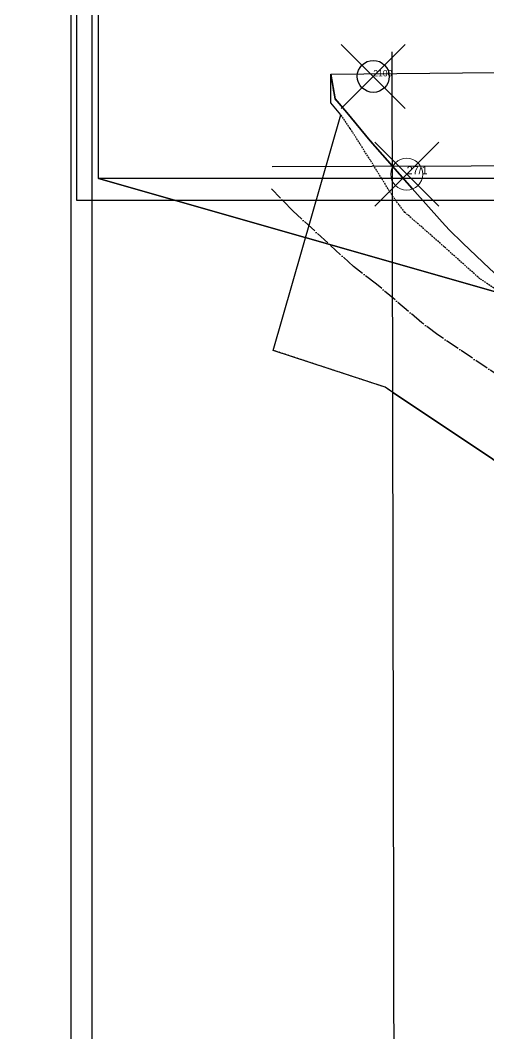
# Model space of a CAD drawing. Header units: millimetres. Extents: x -7906370 to 58235770, y -60992620 to 60.
# Drawn here: x 2255.6 to 2402.2, y -917.3 to -600.7 of the extents above; entities that cross this region are included whole.
import ezdxf

# ---------------------------------------------------------------- set-up
doc = ezdxf.new("R2010")
doc.units = ezdxf.units.MM
doc.header["$PDMODE"] = 35
doc.header["$PDSIZE"] = 10
for name, pattern in [('04b018', [5.49, 4.32, -0.54, 0.09, -0.54]), ('ACAD_ISO02W100', [15, 12, -3]), ('DASHED', [0.75, 0.5, -0.25])]:
    doc.linetypes.add(name, pattern=pattern)
for name, color, linetype in [('Image', 7, 'Continuous'), ('Legend', 250, 'Continuous'), ('Line_Marking_Adusting_Sheet', 1, 'Continuous'), ('Line_River', 5, 'Continuous'), ('Poly_Off', 7, 'Continuous'), ('Text_Gird_No', 1, 'Continuous')]:
    doc.layers.add(name, color=color, linetype=linetype)
for name, color, linetype, lineweight in [('Line_Vahivat', 250, 'ACAD_ISO02W100', 25), ('Poly_Survey_Bndry', 250, 'Continuous', 30), ('Poly_Village_Bndry', 250, 'Continuous', 30)]:
    doc.layers.add(name, color=color, linetype=linetype, lineweight=lineweight)
doc.layers.add('Text_Chalta_No', color=1, linetype='Continuous', lineweight=0, true_color=0x0000ff)
doc.styles.get("Standard").update_dxf_attribs({"font": 'SakalBharati.ttf'})
picture_1 = doc.add_image_def('image4.jpg', size_in_pixel=(14330, 10848))
picture_2 = doc.add_image_def('image5.jpg', size_in_pixel=(14518, 11021))

msp = doc.modelspace()

# ---------------------------------------------------------------- linework, layer by layer
at = {"layer": 'Legend'}
for points in [[(2273.35, 56.43), (3345.13, 56.43), (3345.13, -656.99), (2273.35, -656.99)], [(2271.55, -536.51), (3329.09, -536.51), (3329.09, -1232.38), (2271.55, -1232.38)]]:
    msp.add_lwpolyline(points, close=True, dxfattribs=at)
at = {"layer": 'Legend', "lineweight": 30}
for points in [[(3223.96, -650.2), (2280.14, -650.2), (2280.14, 49.64), (3223.96, 49.64), (3338.34, 49.64), (3338.34, 6.28), (3338.34, -29.04), (3338.34, -46.5), (3338.34, -53.9), (3338.34, -66.01), (3338.34, -512.91), (3338.34, -573.87), (3338.34, -614.83), (3338.34, -650.2)], [(3210.91, -1225.76), (2278.17, -1225.76), (2278.17, -543.13), (3210.91, -543.13), (3322.47, -543.13), (3322.47, -585.43), (3322.47, -619.88), (3322.47, -636.91), (3322.47, -644.13), (3322.47, -655.94), (3322.47, -1091.85), (3322.47, -1151.32), (3322.47, -1191.26), (3322.47, -1225.76)]]:
    msp.add_lwpolyline(points, close=True, dxfattribs=at)
at = {"layer": 'Line_Marking_Adusting_Sheet'}
for points in [[(2371.88, -610.56), (2372.91, -1162.6)], [(3081.8, -644.06), (2334.47, -646.49)]]:
    msp.add_lwpolyline(points, dxfattribs=at)
at = {"layer": 'Line_River', "linetype": '04b018'}
msp.add_lwpolyline([(2496.6, -774.44), (2465.45, -748.9), (2441.92, -733.08), (2410.81, -715.54), (2386.22, -698.97), (2381.27, -695.22), (2367.03, -683.15), (2359.91, -677.68), (2340.87, -660.29), (2334.2, -653.39)], dxfattribs=at)
at = {"layer": 'Line_Vahivat', "linetype": 'DASHED'}
msp.add_lwpolyline([(2426.34, -695.27), (2417.84, -691.46), (2405.58, -685.64), (2399.39, -681.45), (2385.26, -668.86), (2375.92, -660.73), (2372.26, -655.91), (2365.13, -644.43), (2358.84, -634.52), (2355.95, -630.22)], dxfattribs=at)
at = {"layer": 'Poly_Off'}
for points in [[(2352.81, -617.59), (2486.77, -616.2)], [(2334.75, -703.86), (2355.95, -630.22), (2352.78, -626.57), (2352.81, -617.59)]]:
    msp.add_lwpolyline(points, dxfattribs=at)
at = {"layer": 'Poly_Survey_Bndry'}
for points in [[(2402.42, -678.23), (2394.1, -670.31), (2389.75, -666.17), (2387.59, -663.82), (2378.27, -653.29), (2365.13, -638.35), (2357.79, -629.49), (2354.12, -625.3), (2352.81, -617.59), (2486.77, -616.2)], [(2407.58, -740.66), (2399.33, -735.04), (2372.49, -717.26), (2369.82, -715.37), (2334.75, -703.86), (2355.95, -630.22), (2352.78, -626.57), (2352.81, -617.59), (2354.12, -625.3), (2357.79, -629.49), (2365.13, -638.35), (2378.27, -653.29), (2387.59, -663.82), (2389.75, -666.17), (2394.1, -670.31), (2402.42, -678.23)], [(2464.95, -718.91), (2464.58, -718.63), (2460.19, -715.45), (2456, -712.79), (2450.93, -709.8), (2440.07, -703.33), (2435.81, -700.84), (2428.09, -696.33), (2422.42, -692.9), (2410.54, -685.63), (2409.1, -684.43), (2402.42, -678.23), (2394.1, -670.31), (2389.75, -666.17), (2387.59, -663.82), (2378.27, -653.29)]]:
    msp.add_lwpolyline(points, dxfattribs=at)
at = {"layer": 'Poly_Survey_Bndry', "linetype": 'DASHED'}
for points in [[(2378.27, -653.29), (2365.13, -638.35), (2357.79, -629.49), (2354.12, -625.3), (2352.81, -617.59)], [(2372.49, -717.26), (2369.82, -715.37), (2334.75, -703.86)]]:
    msp.add_lwpolyline(points, dxfattribs=at)
at = {"layer": 'Poly_Village_Bndry'}
msp.add_lwpolyline([(2372.49, -717.26), (2399.33, -735.04), (2407.58, -740.66), (2410.91, -742.39), (2428.12, -751.99), (2443.81, -761.65), (2454.12, -768.81), (2460.16, -773.01), (2466.75, -777.59), (2470.03, -780.99), (2480.44, -792.86)], dxfattribs=at)
at = {"layer": 'Text_Chalta_No'}
msp.add_point((2376.51, -648.83), dxfattribs=at)
at = {"layer": 'Text_Gird_No'}
msp.add_point((2366.06, -618.26), dxfattribs=at)

# ---------------------------------------------------------------- texts
at = {"layer": 'Text_Chalta_No'}
msp.add_text('27/1', height=2.5, dxfattribs=at).set_placement((2376.51, -648.83))
at = {"layer": 'Text_Gird_No'}
msp.add_text('2100', height=2, dxfattribs=at).set_placement((2366.06, -618.26))

# ---------------------------------------------------------------- pictures from other files: only their frames are drawn
at = {"layer": 'Image'}
image = msp.add_image(picture_1, insert=(737.37, -643.01), size_in_units=(14020504, 10612735.51), rotation=-41.087075921, dxfattribs=at)
image.dxf.v_pixel = (737.3696668, -642.9475834)
image.dxf.flags = 7
image = msp.add_image(picture_2, insert=(2280.14, -650.2), size_in_units=(34423574.55, 26130986.25), rotation=-15.91541305, dxfattribs=at)
image.dxf.v_pixel = (2280.1428331, -650.1335791)
image.dxf.flags = 7

doc.saveas('drawing.dxf')
